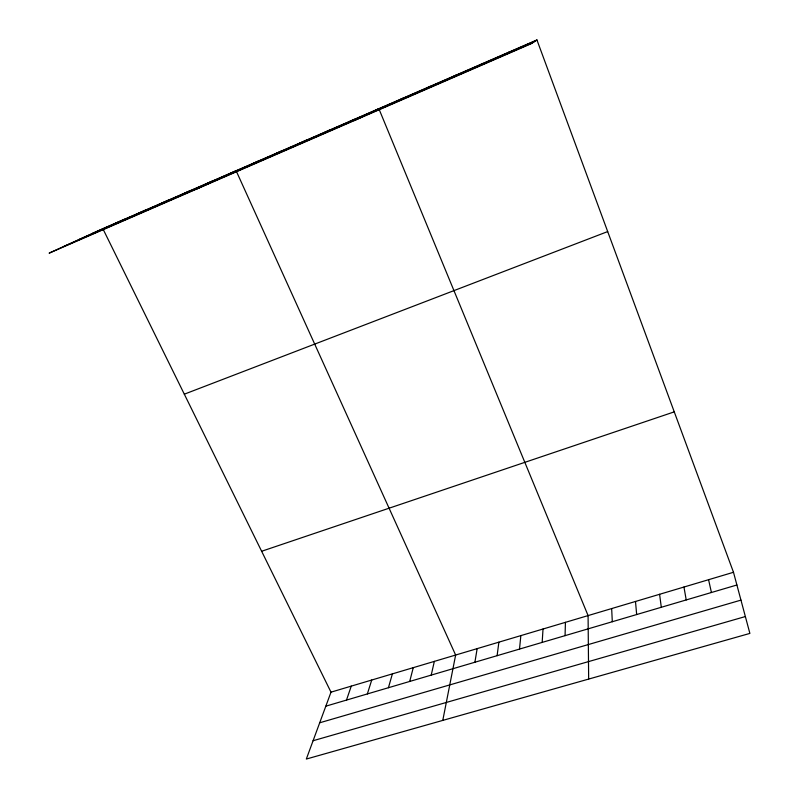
<?xml version="1.0" encoding="UTF-8"?>
<svg xmlns="http://www.w3.org/2000/svg" width="799" height="799" viewBox="0 0 799 799"><rect width="100%" height="100%" fill="white"/><g stroke="black" fill="none" stroke-linecap="round" stroke-linejoin="round"><path stroke-width="1.2" d="M565.063 635.654L565.432 622.331M542.171 642.406L543.02 629.013M519.51 649.078L520.848 635.614M497.098 655.689L498.886 642.156M474.906 662.231L477.153 648.628M442.776 720.398L455.64 655.04L236.114 170.736L195.815 189.413M431.22 675.105L434.346 661.382M409.707 681.447L413.263 667.654M388.424 687.729L392.389 673.877M367.35 693.941L371.725 680.029M346.486 700.094L351.26 686.121M102.841 228.664L330.996 692.164L306.327 759.05L749.881 633.407L733.492 572.284L536.938 39.95L102.841 228.664L49.119 253.153L531.175 43.715L536.938 39.95M507.884 52.834L509.762 51.765M480.379 64.799L482.926 63.431M453.213 76.604L456.419 74.956M426.396 88.26L430.252 86.332M399.919 99.765L404.394 97.578M354.217 120.599L378.856 108.674L588.084 615.59L588.653 679.08M348.704 122.027L354.366 119.321M323.945 132.794L330.157 129.847M299.465 143.43L306.237 140.244M275.285 153.947L282.586 150.522M251.395 164.334L259.216 160.689M181.363 194.766L190.681 190.482M204.434 184.739L213.273 180.664M158.562 204.684L168.349 200.189M113.728 224.169L124.434 219.276M136.02 214.482L146.277 209.787M91.695 233.747L535.759 40.729M78.412 239.8L534.341 41.648M63.96 246.382L532.783 42.667M184.319 394.177L607.689 231.58M261.643 551.26L674.256 411.865M330.996 692.164L733.492 572.284M325.832 706.176L736.898 584.998M319.7 722.785L740.953 600.119M313.078 740.733L745.367 616.548M708.583 579.704L711.42 592.508M683.954 587.035L686.221 599.939M659.594 594.286L661.302 607.28M635.495 601.467L636.663 614.541M611.664 608.568L612.304 621.722"/></g></svg>
